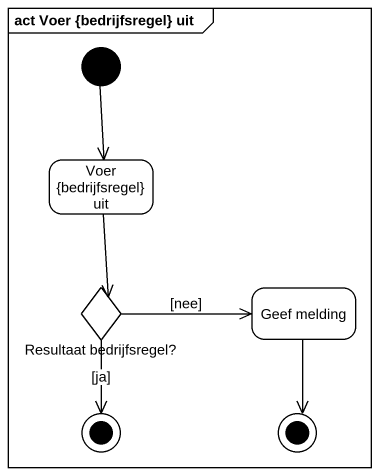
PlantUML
@startuml
mainframe act Voer {bedrijfsregel} uit
hide empty description
state "Voer {bedrijfsregel} uit" as Voer_bedrijfsregel_uit
state "Resultaat bedrijfsregel?" as Resultaat_bedrijfsregel <<choice>>
state "Geef melding" as Geef_melding
state final1 <<end>>
state final2 <<end>>
[*] --> Voer_bedrijfsregel_uit
Voer_bedrijfsregel_uit --> Resultaat_bedrijfsregel
Resultaat_bedrijfsregel -right-> Geef_melding : [nee]
Resultaat_bedrijfsregel --> final1 : [ja]
Geef_melding --> final2
@enduml
